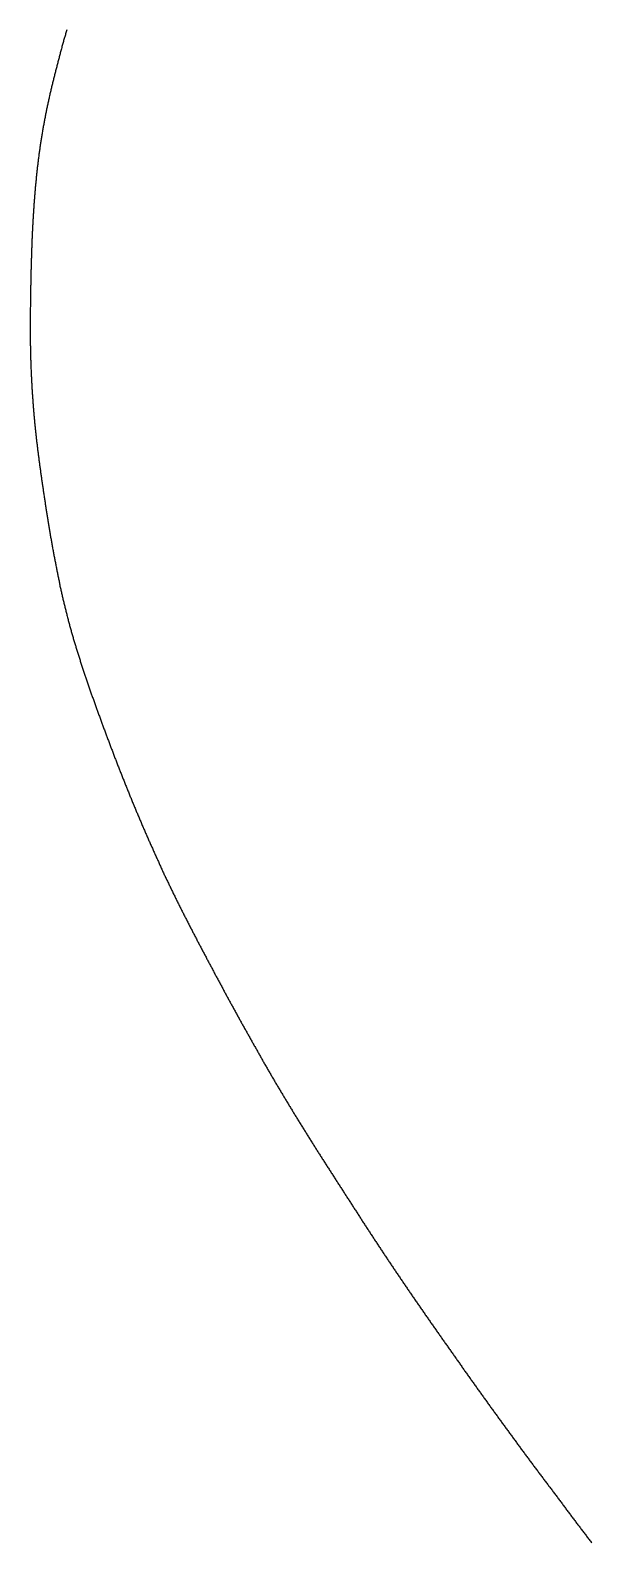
# Model space of a CAD drawing. Extents: x -7 to 305, y -225 to 131.
# Drawn here: x 161.22 to 164.59, y -92.74 to -83.66 of the extents above; entities that cross this region are included whole.
import ezdxf

# ---------------------------------------------------------------- set-up
doc = ezdxf.new("R2010")
doc.units = 0
doc.layers.get('0').update_dxf_attribs({"linetype": 'CONTINUOUS'})

msp = doc.modelspace()

# ---------------------------------------------------------------- linework, layer by layer
at = {"color": 7}
msp.add_polyline3d([(161.437, -83.6558, 0), (161.436, -83.6618, 0), (161.434, -83.6678, 0), (161.432, -83.6738, 0), (161.43, -83.6798, 0), (161.429, -83.6858, 0), (161.427, -83.6918, 0), (161.425, -83.6978, 0), (161.424, -83.7037, 0), (161.422, -83.7097, 0), (161.42, -83.7157, 0), (161.418, -83.7217, 0), (161.417, -83.7277, 0), (161.415, -83.7337, 0), (161.413, -83.7397, 0), (161.412, -83.7457, 0), (161.41, -83.7517, 0), (161.408, -83.7577, 0), (161.407, -83.7637, 0), (161.405, -83.7698, 0), (161.403, -83.7758, 0), (161.401, -83.7818, 0), (161.4, -83.7878, 0), (161.398, -83.7938, 0), (161.397, -83.7998, 0), (161.395, -83.8058, 0), (161.393, -83.8118, 0), (161.392, -83.8179, 0), (161.39, -83.8239, 0), (161.388, -83.8299, 0), (161.387, -83.8359, 0), (161.385, -83.8419, 0), (161.383, -83.848, 0), (161.382, -83.854, 0), (161.38, -83.86, 0), (161.379, -83.8661, 0), (161.377, -83.8721, 0), (161.376, -83.8781, 0), (161.374, -83.8842, 0), (161.372, -83.8902, 0), (161.371, -83.8962, 0), (161.369, -83.9023, 0), (161.368, -83.9083, 0), (161.366, -83.9143, 0), (161.365, -83.9204, 0), (161.363, -83.9264, 0), (161.362, -83.9325, 0), (161.36, -83.9385, 0), (161.359, -83.9446, 0), (161.357, -83.9506, 0), (161.356, -83.9567, 0), (161.354, -83.9628, 0), (161.353, -83.9688, 0), (161.351, -83.9749, 0), (161.35, -83.9809, 0), (161.348, -83.987, 0), (161.347, -83.9931, 0), (161.345, -83.9991, 0), (161.344, -84.0052, 0), (161.342, -84.0113, 0), (161.341, -84.0173, 0), (161.34, -84.0234, 0), (161.338, -84.0295, 0), (161.337, -84.0356, 0), (161.335, -84.0416, 0), (161.334, -84.0477, 0), (161.333, -84.0538, 0), (161.331, -84.0599, 0), (161.33, -84.066, 0), (161.329, -84.0721, 0), (161.327, -84.0782, 0), (161.326, -84.0843, 0), (161.325, -84.0904, 0), (161.323, -84.0964, 0), (161.322, -84.1025, 0), (161.321, -84.1086, 0), (161.319, -84.1147, 0), (161.318, -84.1209, 0), (161.317, -84.127, 0), (161.315, -84.1331, 0), (161.314, -84.1392, 0), (161.313, -84.1453, 0), (161.312, -84.1514, 0), (161.311, -84.1575, 0), (161.309, -84.1636, 0), (161.308, -84.1698, 0), (161.307, -84.1759, 0), (161.306, -84.182, 0), (161.305, -84.1881, 0), (161.303, -84.1943, 0), (161.302, -84.2004, 0), (161.301, -84.2065, 0), (161.3, -84.2126, 0), (161.299, -84.2188, 0), (161.298, -84.2249, 0), (161.297, -84.2311, 0), (161.295, -84.2372, 0), (161.294, -84.2433, 0), (161.293, -84.2495, 0), (161.292, -84.2556, 0), (161.291, -84.2618, 0), (161.29, -84.2679, 0), (161.289, -84.2741, 0), (161.288, -84.2802, 0), (161.287, -84.2864, 0), (161.286, -84.2925, 0), (161.285, -84.2987, 0), (161.284, -84.3048, 0), (161.283, -84.311, 0), (161.282, -84.3172, 0), (161.281, -84.3233, 0), (161.28, -84.3295, 0), (161.279, -84.3356, 0), (161.278, -84.3418, 0), (161.277, -84.348, 0), (161.276, -84.3542, 0), (161.275, -84.3603, 0), (161.275, -84.3665, 0), (161.274, -84.3727, 0), (161.273, -84.3788, 0), (161.272, -84.385, 0), (161.271, -84.3912, 0), (161.27, -84.3974, 0), (161.269, -84.4036, 0), (161.269, -84.4097, 0), (161.268, -84.4159, 0), (161.267, -84.4221, 0), (161.266, -84.4283, 0), (161.265, -84.4345, 0), (161.265, -84.4407, 0), (161.264, -84.4469, 0), (161.263, -84.4531, 0), (161.262, -84.4593, 0), (161.262, -84.4654, 0), (161.261, -84.4716, 0), (161.26, -84.4778, 0), (161.259, -84.484, 0), (161.259, -84.4902, 0), (161.258, -84.4964, 0), (161.257, -84.5026, 0), (161.257, -84.5088, 0), (161.256, -84.515, 0), (161.255, -84.5212, 0), (161.255, -84.5274, 0), (161.254, -84.5336, 0), (161.253, -84.5398, 0), (161.253, -84.546, 0), (161.252, -84.5522, 0), (161.252, -84.5585, 0), (161.251, -84.5647, 0), (161.25, -84.5709, 0), (161.25, -84.5771, 0), (161.249, -84.5833, 0), (161.249, -84.5895, 0), (161.248, -84.5957, 0), (161.247, -84.6019, 0), (161.247, -84.6081, 0), (161.246, -84.6143, 0), (161.246, -84.6206, 0), (161.245, -84.6268, 0), (161.245, -84.633, 0), (161.244, -84.6392, 0), (161.244, -84.6454, 0), (161.243, -84.6516, 0), (161.243, -84.6579, 0), (161.242, -84.6641, 0), (161.242, -84.6703, 0), (161.241, -84.6765, 0), (161.241, -84.6827, 0), (161.24, -84.6889, 0), (161.24, -84.6952, 0), (161.239, -84.7014, 0), (161.239, -84.7076, 0), (161.238, -84.7138, 0), (161.238, -84.72, 0), (161.238, -84.7263, 0), (161.237, -84.7325, 0), (161.237, -84.7387, 0), (161.236, -84.7449, 0), (161.236, -84.7512, 0), (161.236, -84.7574, 0), (161.235, -84.7636, 0), (161.235, -84.7698, 0), (161.234, -84.7761, 0), (161.234, -84.7823, 0), (161.234, -84.7885, 0), (161.233, -84.7947, 0), (161.233, -84.801, 0), (161.233, -84.8072, 0), (161.232, -84.8134, 0), (161.232, -84.8196, 0), (161.232, -84.8259, 0), (161.231, -84.8321, 0), (161.231, -84.8383, 0), (161.231, -84.8446, 0), (161.23, -84.8508, 0), (161.23, -84.857, 0), (161.23, -84.8632, 0), (161.229, -84.8695, 0), (161.229, -84.8757, 0), (161.229, -84.8819, 0), (161.229, -84.8882, 0), (161.228, -84.8944, 0), (161.228, -84.9006, 0), (161.228, -84.9069, 0), (161.227, -84.9131, 0), (161.227, -84.9193, 0), (161.227, -84.9256, 0), (161.227, -84.9318, 0), (161.226, -84.938, 0), (161.226, -84.9443, 0), (161.226, -84.9505, 0), (161.226, -84.9567, 0), (161.226, -84.9629, 0), (161.225, -84.9692, 0), (161.225, -84.9754, 0), (161.225, -84.9816, 0), (161.225, -84.9879, 0), (161.224, -84.9941, 0), (161.224, -85.0003, 0), (161.224, -85.0066, 0), (161.224, -85.0128, 0), (161.224, -85.019, 0), (161.224, -85.0253, 0), (161.223, -85.0315, 0), (161.223, -85.0378, 0), (161.223, -85.044, 0), (161.223, -85.0502, 0), (161.223, -85.0565, 0), (161.222, -85.0627, 0), (161.222, -85.0689, 0), (161.222, -85.0752, 0), (161.222, -85.0814, 0), (161.222, -85.0876, 0), (161.222, -85.0939, 0), (161.221, -85.1001, 0), (161.221, -85.1063, 0), (161.221, -85.1126, 0), (161.221, -85.1188, 0), (161.221, -85.125, 0), (161.221, -85.1313, 0), (161.221, -85.1375, 0), (161.22, -85.1437, 0), (161.22, -85.15, 0), (161.22, -85.1562, 0), (161.22, -85.1624, 0), (161.22, -85.1687, 0), (161.22, -85.1749, 0), (161.22, -85.1812, 0), (161.22, -85.1874, 0), (161.219, -85.1936, 0), (161.219, -85.1999, 0), (161.219, -85.2061, 0), (161.219, -85.2123, 0), (161.219, -85.2186, 0), (161.219, -85.2248, 0), (161.219, -85.231, 0), (161.219, -85.2373, 0), (161.219, -85.2435, 0), (161.218, -85.2497, 0), (161.218, -85.256, 0), (161.218, -85.2622, 0), (161.218, -85.2685, 0), (161.218, -85.2747, 0), (161.218, -85.2809, 0), (161.218, -85.2872, 0), (161.218, -85.2934, 0), (161.218, -85.2996, 0), (161.218, -85.3059, 0), (161.218, -85.3121, 0), (161.218, -85.3183, 0), (161.217, -85.3246, 0), (161.217, -85.3308, 0), (161.217, -85.337, 0), (161.217, -85.3433, 0), (161.217, -85.3495, 0), (161.217, -85.3558, 0), (161.217, -85.362, 0), (161.217, -85.3682, 0), (161.217, -85.3745, 0), (161.217, -85.3807, 0), (161.217, -85.3869, 0), (161.217, -85.3932, 0), (161.217, -85.3994, 0), (161.217, -85.4057, 0), (161.217, -85.4119, 0), (161.217, -85.4181, 0), (161.217, -85.4244, 0), (161.217, -85.4306, 0), (161.217, -85.4368, 0), (161.217, -85.4431, 0), (161.217, -85.4493, 0), (161.217, -85.4555, 0), (161.217, -85.4618, 0), (161.217, -85.468, 0), (161.217, -85.4743, 0), (161.217, -85.4805, 0), (161.217, -85.4867, 0), (161.217, -85.493, 0), (161.217, -85.4992, 0), (161.217, -85.5054, 0), (161.217, -85.5117, 0), (161.217, -85.5179, 0), (161.217, -85.5241, 0), (161.217, -85.5304, 0), (161.217, -85.5366, 0), (161.217, -85.5429, 0), (161.217, -85.5491, 0), (161.218, -85.5553, 0), (161.218, -85.5616, 0), (161.218, -85.5678, 0), (161.218, -85.574, 0), (161.218, -85.5803, 0), (161.218, -85.5865, 0), (161.218, -85.5927, 0), (161.218, -85.599, 0), (161.219, -85.6052, 0), (161.219, -85.6114, 0), (161.219, -85.6177, 0), (161.219, -85.6239, 0), (161.219, -85.6302, 0), (161.219, -85.6364, 0), (161.22, -85.6426, 0), (161.22, -85.6489, 0), (161.22, -85.6551, 0), (161.22, -85.6613, 0), (161.22, -85.6676, 0), (161.221, -85.6738, 0), (161.221, -85.68, 0), (161.221, -85.6862, 0), (161.221, -85.6925, 0), (161.222, -85.6987, 0), (161.222, -85.7049, 0), (161.222, -85.7112, 0), (161.222, -85.7174, 0), (161.223, -85.7236, 0), (161.223, -85.7299, 0), (161.223, -85.7361, 0), (161.224, -85.7423, 0), (161.224, -85.7486, 0), (161.224, -85.7548, 0), (161.225, -85.761, 0), (161.225, -85.7672, 0), (161.225, -85.7735, 0), (161.226, -85.7797, 0), (161.226, -85.7859, 0), (161.226, -85.7922, 0), (161.227, -85.7984, 0), (161.227, -85.8046, 0), (161.227, -85.8108, 0), (161.228, -85.8171, 0), (161.228, -85.8233, 0), (161.229, -85.8295, 0), (161.229, -85.8357, 0), (161.229, -85.842, 0), (161.23, -85.8482, 0), (161.23, -85.8544, 0), (161.231, -85.8606, 0), (161.231, -85.8668, 0), (161.232, -85.8731, 0), (161.232, -85.8793, 0), (161.232, -85.8855, 0), (161.233, -85.8917, 0), (161.233, -85.8979, 0), (161.234, -85.9042, 0), (161.234, -85.9104, 0), (161.235, -85.9166, 0), (161.235, -85.9228, 0), (161.236, -85.929, 0), (161.236, -85.9353, 0), (161.237, -85.9415, 0), (161.237, -85.9477, 0), (161.238, -85.9539, 0), (161.238, -85.9601, 0), (161.239, -85.9663, 0), (161.239, -85.9725, 0), (161.24, -85.9787, 0), (161.241, -85.985, 0), (161.241, -85.9912, 0), (161.242, -85.9974, 0), (161.242, -86.0036, 0), (161.243, -86.0098, 0), (161.243, -86.016, 0), (161.244, -86.0222, 0), (161.245, -86.0284, 0), (161.245, -86.0346, 0), (161.246, -86.0408, 0), (161.247, -86.047, 0), (161.247, -86.0532, 0), (161.248, -86.0594, 0), (161.249, -86.0657, 0), (161.249, -86.0719, 0), (161.25, -86.0781, 0), (161.25, -86.0843, 0), (161.251, -86.0905, 0), (161.252, -86.0967, 0), (161.253, -86.1029, 0), (161.253, -86.1091, 0), (161.254, -86.1153, 0), (161.255, -86.1214, 0), (161.255, -86.1276, 0), (161.256, -86.1338, 0), (161.257, -86.14, 0), (161.258, -86.1462, 0), (161.258, -86.1524, 0), (161.259, -86.1586, 0), (161.26, -86.1648, 0), (161.261, -86.171, 0), (161.261, -86.1772, 0), (161.262, -86.1834, 0), (161.263, -86.1896, 0), (161.264, -86.1958, 0), (161.264, -86.2019, 0), (161.265, -86.2081, 0), (161.266, -86.2143, 0), (161.267, -86.2205, 0), (161.268, -86.2267, 0), (161.268, -86.2329, 0), (161.269, -86.239, 0), (161.27, -86.2452, 0), (161.271, -86.2514, 0), (161.272, -86.2576, 0), (161.273, -86.2638, 0), (161.273, -86.27, 0), (161.274, -86.2761, 0), (161.275, -86.2823, 0), (161.276, -86.2885, 0), (161.277, -86.2947, 0), (161.278, -86.3008, 0), (161.278, -86.307, 0), (161.279, -86.3132, 0), (161.28, -86.3194, 0), (161.281, -86.3256, 0), (161.282, -86.3317, 0), (161.283, -86.3379, 0), (161.284, -86.3441, 0), (161.285, -86.3502, 0), (161.285, -86.3564, 0), (161.286, -86.3626, 0), (161.287, -86.3688, 0), (161.288, -86.3749, 0), (161.289, -86.3811, 0), (161.29, -86.3873, 0), (161.291, -86.3935, 0), (161.292, -86.3996, 0), (161.293, -86.4058, 0), (161.294, -86.412, 0), (161.294, -86.4181, 0), (161.295, -86.4243, 0), (161.296, -86.4305, 0), (161.297, -86.4366, 0), (161.298, -86.4428, 0), (161.299, -86.449, 0), (161.3, -86.4552, 0), (161.301, -86.4613, 0), (161.302, -86.4675, 0), (161.303, -86.4737, 0), (161.304, -86.4798, 0), (161.305, -86.486, 0), (161.306, -86.4922, 0), (161.306, -86.4983, 0), (161.307, -86.5045, 0), (161.308, -86.5106, 0), (161.309, -86.5168, 0), (161.31, -86.523, 0), (161.311, -86.5291, 0), (161.312, -86.5353, 0), (161.313, -86.5415, 0), (161.314, -86.5476, 0), (161.315, -86.5538, 0), (161.316, -86.5599, 0), (161.317, -86.5661, 0), (161.318, -86.5723, 0), (161.319, -86.5784, 0), (161.32, -86.5846, 0), (161.321, -86.5907, 0), (161.322, -86.5969, 0), (161.323, -86.6031, 0), (161.324, -86.6092, 0), (161.325, -86.6154, 0), (161.326, -86.6215, 0), (161.327, -86.6277, 0), (161.328, -86.6338, 0), (161.329, -86.64, 0), (161.33, -86.6461, 0), (161.331, -86.6523, 0), (161.332, -86.6584, 0), (161.333, -86.6646, 0), (161.334, -86.6707, 0), (161.335, -86.6769, 0), (161.336, -86.683, 0), (161.337, -86.6892, 0), (161.338, -86.6953, 0), (161.339, -86.7015, 0), (161.34, -86.7076, 0), (161.342, -86.7138, 0), (161.343, -86.7199, 0), (161.344, -86.726, 0), (161.345, -86.7322, 0), (161.346, -86.7383, 0), (161.347, -86.7445, 0), (161.348, -86.7506, 0), (161.349, -86.7568, 0), (161.35, -86.7629, 0), (161.351, -86.769, 0), (161.352, -86.7752, 0), (161.354, -86.7813, 0), (161.355, -86.7874, 0), (161.356, -86.7936, 0), (161.357, -86.7997, 0), (161.358, -86.8058, 0), (161.359, -86.812, 0), (161.36, -86.8181, 0), (161.362, -86.8242, 0), (161.363, -86.8303, 0), (161.364, -86.8365, 0), (161.365, -86.8426, 0), (161.366, -86.8487, 0), (161.368, -86.8548, 0), (161.369, -86.861, 0), (161.37, -86.8671, 0), (161.371, -86.8732, 0), (161.372, -86.8793, 0), (161.374, -86.8854, 0), (161.375, -86.8916, 0), (161.376, -86.8977, 0), (161.377, -86.9038, 0), (161.378, -86.9099, 0), (161.38, -86.916, 0), (161.381, -86.9221, 0), (161.382, -86.9282, 0), (161.383, -86.9343, 0), (161.385, -86.9404, 0), (161.386, -86.9465, 0), (161.387, -86.9526, 0), (161.389, -86.9587, 0), (161.39, -86.9648, 0), (161.391, -86.9709, 0), (161.393, -86.977, 0), (161.394, -86.9831, 0), (161.395, -86.9892, 0), (161.396, -86.9953, 0), (161.398, -87.0014, 0), (161.399, -87.0075, 0), (161.401, -87.0136, 0), (161.402, -87.0197, 0), (161.403, -87.0258, 0), (161.405, -87.0319, 0), (161.406, -87.0379, 0), (161.407, -87.044, 0), (161.409, -87.0501, 0), (161.41, -87.0562, 0), (161.412, -87.0622, 0), (161.413, -87.0683, 0), (161.414, -87.0744, 0), (161.416, -87.0805, 0), (161.417, -87.0865, 0), (161.419, -87.0926, 0), (161.42, -87.0987, 0), (161.422, -87.1047, 0), (161.423, -87.1108, 0), (161.425, -87.1168, 0), (161.426, -87.1229, 0), (161.428, -87.129, 0), (161.429, -87.135, 0), (161.431, -87.1411, 0), (161.432, -87.1471, 0), (161.434, -87.1532, 0), (161.435, -87.1592, 0), (161.437, -87.1652, 0), (161.438, -87.1713, 0), (161.44, -87.1773, 0), (161.441, -87.1834, 0), (161.443, -87.1894, 0), (161.445, -87.1954, 0), (161.446, -87.2015, 0), (161.448, -87.2075, 0), (161.449, -87.2135, 0), (161.451, -87.2195, 0), (161.453, -87.2256, 0), (161.454, -87.2316, 0), (161.456, -87.2376, 0), (161.458, -87.2436, 0), (161.459, -87.2496, 0), (161.461, -87.2556, 0), (161.463, -87.2616, 0), (161.464, -87.2676, 0), (161.466, -87.2736, 0), (161.468, -87.2796, 0), (161.469, -87.2856, 0), (161.471, -87.2916, 0), (161.473, -87.2976, 0), (161.475, -87.3036, 0), (161.476, -87.3096, 0), (161.478, -87.3156, 0), (161.48, -87.3216, 0), (161.482, -87.3275, 0), (161.483, -87.3335, 0), (161.485, -87.3395, 0), (161.487, -87.3455, 0), (161.489, -87.3515, 0), (161.491, -87.3574, 0), (161.492, -87.3634, 0), (161.494, -87.3694, 0), (161.496, -87.3753, 0), (161.498, -87.3813, 0), (161.5, -87.3872, 0), (161.502, -87.3932, 0), (161.503, -87.3992, 0), (161.505, -87.4051, 0), (161.507, -87.4111, 0), (161.509, -87.417, 0), (161.511, -87.423, 0), (161.513, -87.4289, 0), (161.515, -87.4349, 0), (161.517, -87.4408, 0), (161.518, -87.4467, 0), (161.52, -87.4527, 0), (161.522, -87.4586, 0), (161.524, -87.4645, 0), (161.526, -87.4705, 0), (161.528, -87.4764, 0), (161.53, -87.4823, 0), (161.532, -87.4883, 0), (161.534, -87.4942, 0), (161.536, -87.5001, 0), (161.538, -87.506, 0), (161.54, -87.5119, 0), (161.542, -87.5179, 0), (161.544, -87.5238, 0), (161.546, -87.5297, 0), (161.548, -87.5356, 0), (161.55, -87.5415, 0), (161.552, -87.5474, 0), (161.554, -87.5533, 0), (161.556, -87.5592, 0), (161.558, -87.5651, 0), (161.56, -87.571, 0), (161.562, -87.5769, 0), (161.564, -87.5828, 0), (161.566, -87.5887, 0), (161.568, -87.5946, 0), (161.57, -87.6005, 0), (161.572, -87.6064, 0), (161.574, -87.6123, 0), (161.576, -87.6182, 0), (161.578, -87.6241, 0), (161.58, -87.63, 0), (161.582, -87.6359, 0), (161.584, -87.6417, 0), (161.586, -87.6476, 0), (161.588, -87.6535, 0), (161.59, -87.6594, 0), (161.592, -87.6653, 0), (161.595, -87.6712, 0), (161.597, -87.677, 0), (161.599, -87.6829, 0), (161.601, -87.6888, 0), (161.603, -87.6947, 0), (161.605, -87.7005, 0), (161.607, -87.7064, 0), (161.609, -87.7123, 0), (161.611, -87.7181, 0), (161.613, -87.724, 0), (161.616, -87.7299, 0), (161.618, -87.7358, 0), (161.62, -87.7416, 0), (161.622, -87.7475, 0), (161.624, -87.7534, 0), (161.626, -87.7592, 0), (161.628, -87.7651, 0), (161.63, -87.7709, 0), (161.633, -87.7768, 0), (161.635, -87.7827, 0), (161.637, -87.7885, 0), (161.639, -87.7944, 0), (161.641, -87.8002, 0), (161.643, -87.8061, 0), (161.645, -87.8119, 0), (161.648, -87.8178, 0), (161.65, -87.8237, 0), (161.652, -87.8295, 0), (161.654, -87.8354, 0), (161.656, -87.8412, 0), (161.658, -87.8471, 0), (161.66, -87.8529, 0), (161.663, -87.8588, 0), (161.665, -87.8646, 0), (161.667, -87.8705, 0), (161.669, -87.8763, 0), (161.671, -87.8822, 0), (161.673, -87.888, 0), (161.676, -87.8938, 0), (161.678, -87.8997, 0), (161.68, -87.9055, 0), (161.682, -87.9114, 0), (161.684, -87.9172, 0), (161.687, -87.9231, 0), (161.689, -87.9289, 0), (161.691, -87.9347, 0), (161.693, -87.9406, 0), (161.695, -87.9464, 0), (161.698, -87.9522, 0), (161.7, -87.9581, 0), (161.702, -87.9639, 0), (161.704, -87.9697, 0), (161.706, -87.9756, 0), (161.709, -87.9814, 0), (161.711, -87.9872, 0), (161.713, -87.9931, 0), (161.715, -87.9989, 0), (161.717, -88.0047, 0), (161.72, -88.0105, 0), (161.722, -88.0164, 0), (161.724, -88.0222, 0), (161.726, -88.028, 0), (161.729, -88.0338, 0), (161.731, -88.0396, 0), (161.733, -88.0455, 0), (161.735, -88.0513, 0), (161.738, -88.0571, 0), (161.74, -88.0629, 0), (161.742, -88.0687, 0), (161.744, -88.0745, 0), (161.747, -88.0803, 0), (161.749, -88.0862, 0), (161.751, -88.092, 0), (161.753, -88.0978, 0), (161.756, -88.1036, 0), (161.758, -88.1094, 0), (161.76, -88.1152, 0), (161.763, -88.121, 0), (161.765, -88.1268, 0), (161.767, -88.1326, 0), (161.769, -88.1384, 0), (161.772, -88.1442, 0), (161.774, -88.15, 0), (161.776, -88.1558, 0), (161.779, -88.1616, 0), (161.781, -88.1674, 0), (161.783, -88.1732, 0), (161.786, -88.179, 0), (161.788, -88.1848, 0), (161.79, -88.1906, 0), (161.793, -88.1963, 0), (161.795, -88.2021, 0), (161.797, -88.2079, 0), (161.8, -88.2137, 0), (161.802, -88.2195, 0), (161.804, -88.2253, 0), (161.807, -88.2311, 0), (161.809, -88.2368, 0), (161.811, -88.2426, 0), (161.814, -88.2484, 0), (161.816, -88.2542, 0), (161.818, -88.2599, 0), (161.821, -88.2657, 0), (161.823, -88.2715, 0), (161.825, -88.2773, 0), (161.828, -88.283, 0), (161.83, -88.2888, 0), (161.832, -88.2946, 0), (161.835, -88.3003, 0), (161.837, -88.3061, 0), (161.84, -88.3118, 0), (161.842, -88.3176, 0), (161.844, -88.3234, 0), (161.847, -88.3291, 0), (161.849, -88.3349, 0), (161.852, -88.3406, 0), (161.854, -88.3464, 0), (161.856, -88.3521, 0), (161.859, -88.3579, 0), (161.861, -88.3637, 0), (161.864, -88.3694, 0), (161.866, -88.3751, 0), (161.869, -88.3809, 0), (161.871, -88.3866, 0), (161.873, -88.3924, 0), (161.876, -88.3981, 0), (161.878, -88.4039, 0), (161.881, -88.4096, 0), (161.883, -88.4153, 0), (161.886, -88.4211, 0), (161.888, -88.4268, 0), (161.89, -88.4325, 0), (161.893, -88.4383, 0), (161.895, -88.444, 0), (161.898, -88.4497, 0), (161.9, -88.4554, 0), (161.903, -88.4612, 0), (161.905, -88.4669, 0), (161.908, -88.4726, 0), (161.91, -88.4783, 0), (161.913, -88.4841, 0), (161.915, -88.4898, 0), (161.918, -88.4955, 0), (161.92, -88.5012, 0), (161.923, -88.5069, 0), (161.925, -88.5126, 0), (161.928, -88.5183, 0), (161.93, -88.524, 0), (161.933, -88.5297, 0), (161.935, -88.5354, 0), (161.938, -88.5411, 0), (161.94, -88.5468, 0), (161.943, -88.5525, 0), (161.945, -88.5582, 0), (161.948, -88.5639, 0), (161.951, -88.5696, 0), (161.953, -88.5753, 0), (161.956, -88.581, 0), (161.958, -88.5867, 0), (161.961, -88.5924, 0), (161.963, -88.5981, 0), (161.966, -88.6038, 0), (161.968, -88.6094, 0), (161.971, -88.6151, 0), (161.974, -88.6208, 0), (161.976, -88.6265, 0), (161.979, -88.6322, 0), (161.981, -88.6378, 0), (161.984, -88.6435, 0), (161.987, -88.6492, 0), (161.989, -88.6548, 0), (161.992, -88.6605, 0), (161.994, -88.6662, 0), (161.997, -88.6718, 0), (162, -88.6775, 0), (162.002, -88.6831, 0), (162.005, -88.6888, 0), (162.008, -88.6944, 0), (162.01, -88.7001, 0), (162.013, -88.7057, 0), (162.015, -88.7114, 0), (162.018, -88.717, 0), (162.021, -88.7227, 0), (162.023, -88.7283, 0), (162.026, -88.734, 0), (162.029, -88.7396, 0), (162.031, -88.7452, 0), (162.034, -88.7509, 0), (162.037, -88.7565, 0), (162.039, -88.7621, 0), (162.042, -88.7678, 0), (162.045, -88.7734, 0), (162.048, -88.779, 0), (162.05, -88.7846, 0), (162.053, -88.7903, 0), (162.056, -88.7959, 0), (162.058, -88.8015, 0), (162.061, -88.8071, 0), (162.064, -88.8127, 0), (162.067, -88.8183, 0), (162.069, -88.8239, 0), (162.072, -88.8296, 0), (162.075, -88.8352, 0), (162.077, -88.8408, 0), (162.08, -88.8464, 0), (162.083, -88.852, 0), (162.086, -88.8576, 0), (162.088, -88.8632, 0), (162.091, -88.8687, 0), (162.094, -88.8743, 0), (162.097, -88.8799, 0), (162.099, -88.8855, 0), (162.102, -88.8911, 0), (162.105, -88.8967, 0), (162.108, -88.9023, 0), (162.111, -88.9079, 0), (162.113, -88.9134, 0), (162.116, -88.919, 0), (162.119, -88.9246, 0), (162.122, -88.9302, 0), (162.125, -88.9357, 0), (162.127, -88.9413, 0), (162.13, -88.9469, 0), (162.133, -88.9525, 0), (162.136, -88.958, 0), (162.139, -88.9636, 0), (162.141, -88.9692, 0), (162.144, -88.9747, 0), (162.147, -88.9803, 0), (162.15, -88.9858, 0), (162.153, -88.9914, 0), (162.156, -88.997, 0), (162.158, -89.0025, 0), (162.161, -89.0081, 0), (162.164, -89.0136, 0), (162.167, -89.0192, 0), (162.17, -89.0247, 0), (162.173, -89.0303, 0), (162.175, -89.0358, 0), (162.178, -89.0414, 0), (162.181, -89.0469, 0), (162.184, -89.0524, 0), (162.187, -89.058, 0), (162.19, -89.0635, 0), (162.193, -89.0691, 0), (162.195, -89.0746, 0), (162.198, -89.0801, 0), (162.201, -89.0857, 0), (162.204, -89.0912, 0), (162.207, -89.0968, 0), (162.21, -89.1023, 0), (162.213, -89.1078, 0), (162.216, -89.1133, 0), (162.218, -89.1189, 0), (162.221, -89.1244, 0), (162.224, -89.1299, 0), (162.227, -89.1355, 0), (162.23, -89.141, 0), (162.233, -89.1465, 0), (162.236, -89.152, 0), (162.239, -89.1576, 0), (162.242, -89.1631, 0), (162.245, -89.1686, 0), (162.247, -89.1741, 0), (162.25, -89.1796, 0), (162.253, -89.1852, 0), (162.256, -89.1907, 0), (162.259, -89.1962, 0), (162.262, -89.2017, 0), (162.265, -89.2072, 0), (162.268, -89.2127, 0), (162.271, -89.2182, 0), (162.274, -89.2238, 0), (162.277, -89.2293, 0), (162.279, -89.2348, 0), (162.282, -89.2403, 0), (162.285, -89.2458, 0), (162.288, -89.2513, 0), (162.291, -89.2568, 0), (162.294, -89.2623, 0), (162.297, -89.2678, 0), (162.3, -89.2733, 0), (162.303, -89.2788, 0), (162.306, -89.2843, 0), (162.309, -89.2898, 0), (162.312, -89.2954, 0), (162.315, -89.3009, 0), (162.318, -89.3064, 0), (162.32, -89.3119, 0), (162.323, -89.3174, 0), (162.326, -89.3229, 0), (162.329, -89.3284, 0), (162.332, -89.3339, 0), (162.335, -89.3394, 0), (162.338, -89.3449, 0), (162.341, -89.3503, 0), (162.344, -89.3558, 0), (162.347, -89.3613, 0), (162.35, -89.3668, 0), (162.353, -89.3723, 0), (162.356, -89.3778, 0), (162.359, -89.3833, 0), (162.362, -89.3888, 0), (162.365, -89.3943, 0), (162.368, -89.3998, 0), (162.371, -89.4053, 0), (162.374, -89.4108, 0), (162.377, -89.4163, 0), (162.379, -89.4217, 0), (162.382, -89.4272, 0), (162.385, -89.4327, 0), (162.388, -89.4382, 0), (162.391, -89.4437, 0), (162.394, -89.4492, 0), (162.397, -89.4546, 0), (162.4, -89.4601, 0), (162.403, -89.4656, 0), (162.406, -89.4711, 0), (162.409, -89.4766, 0), (162.412, -89.482, 0), (162.415, -89.4875, 0), (162.418, -89.493, 0), (162.421, -89.4985, 0), (162.424, -89.5039, 0), (162.427, -89.5094, 0), (162.43, -89.5149, 0), (162.433, -89.5204, 0), (162.436, -89.5258, 0), (162.439, -89.5313, 0), (162.442, -89.5368, 0), (162.445, -89.5422, 0), (162.448, -89.5477, 0), (162.451, -89.5532, 0), (162.454, -89.5586, 0), (162.457, -89.5641, 0), (162.46, -89.5696, 0), (162.463, -89.575, 0), (162.466, -89.5805, 0), (162.469, -89.5859, 0), (162.472, -89.5914, 0), (162.475, -89.5969, 0), (162.478, -89.6023, 0), (162.481, -89.6078, 0), (162.484, -89.6132, 0), (162.487, -89.6187, 0), (162.49, -89.6241, 0), (162.493, -89.6296, 0), (162.496, -89.635, 0), (162.499, -89.6405, 0), (162.502, -89.6459, 0), (162.505, -89.6514, 0), (162.508, -89.6568, 0), (162.512, -89.6623, 0), (162.515, -89.6677, 0), (162.518, -89.6732, 0), (162.521, -89.6786, 0), (162.524, -89.6841, 0), (162.527, -89.6895, 0), (162.53, -89.6949, 0), (162.533, -89.7004, 0), (162.536, -89.7058, 0), (162.539, -89.7113, 0), (162.542, -89.7167, 0), (162.545, -89.7221, 0), (162.548, -89.7276, 0), (162.551, -89.733, 0), (162.554, -89.7384, 0), (162.557, -89.7439, 0), (162.56, -89.7493, 0), (162.563, -89.7547, 0), (162.567, -89.7601, 0), (162.57, -89.7656, 0), (162.573, -89.771, 0), (162.576, -89.7764, 0), (162.579, -89.7818, 0), (162.582, -89.7872, 0), (162.585, -89.7927, 0), (162.588, -89.7981, 0), (162.591, -89.8035, 0), (162.594, -89.8089, 0), (162.597, -89.8143, 0), (162.601, -89.8197, 0), (162.604, -89.8252, 0), (162.607, -89.8306, 0), (162.61, -89.836, 0), (162.613, -89.8414, 0), (162.616, -89.8468, 0), (162.619, -89.8522, 0), (162.622, -89.8576, 0), (162.625, -89.863, 0), (162.628, -89.8684, 0), (162.632, -89.8738, 0), (162.635, -89.8792, 0), (162.638, -89.8846, 0), (162.641, -89.89, 0), (162.644, -89.8954, 0), (162.647, -89.9008, 0), (162.65, -89.9062, 0), (162.654, -89.9116, 0), (162.657, -89.917, 0), (162.66, -89.9224, 0), (162.663, -89.9277, 0), (162.666, -89.9331, 0), (162.669, -89.9385, 0), (162.672, -89.9439, 0), (162.676, -89.9493, 0), (162.679, -89.9547, 0), (162.682, -89.96, 0), (162.685, -89.9654, 0), (162.688, -89.9708, 0), (162.691, -89.9762, 0), (162.694, -89.9815, 0), (162.698, -89.9869, 0), (162.701, -89.9923, 0), (162.704, -89.9976, 0), (162.707, -90.003, 0), (162.71, -90.0084, 0), (162.714, -90.0137, 0), (162.717, -90.0191, 0), (162.72, -90.0245, 0), (162.723, -90.0298, 0), (162.726, -90.0352, 0), (162.729, -90.0405, 0), (162.733, -90.0459, 0), (162.736, -90.0512, 0), (162.739, -90.0566, 0), (162.742, -90.062, 0), (162.745, -90.0673, 0), (162.749, -90.0726, 0), (162.752, -90.078, 0), (162.755, -90.0833, 0), (162.758, -90.0887, 0), (162.762, -90.094, 0), (162.765, -90.0994, 0), (162.768, -90.1047, 0), (162.771, -90.11, 0), (162.774, -90.1154, 0), (162.778, -90.1207, 0), (162.781, -90.126, 0), (162.784, -90.1314, 0), (162.787, -90.1367, 0), (162.791, -90.142, 0), (162.794, -90.1474, 0), (162.797, -90.1527, 0), (162.8, -90.158, 0), (162.804, -90.1633, 0), (162.807, -90.1686, 0), (162.81, -90.174, 0), (162.813, -90.1793, 0), (162.817, -90.1846, 0), (162.82, -90.1899, 0), (162.823, -90.1952, 0), (162.826, -90.2005, 0), (162.83, -90.2058, 0), (162.833, -90.2111, 0), (162.836, -90.2165, 0), (162.84, -90.2218, 0), (162.843, -90.2271, 0), (162.846, -90.2324, 0), (162.849, -90.2377, 0), (162.853, -90.243, 0), (162.856, -90.2483, 0), (162.859, -90.2536, 0), (162.863, -90.2589, 0), (162.866, -90.2641, 0), (162.869, -90.2694, 0), (162.873, -90.2747, 0), (162.876, -90.28, 0), (162.879, -90.2853, 0), (162.882, -90.2906, 0), (162.886, -90.2959, 0), (162.889, -90.3012, 0), (162.892, -90.3065, 0), (162.896, -90.3117, 0), (162.899, -90.317, 0), (162.902, -90.3223, 0), (162.906, -90.3276, 0), (162.909, -90.3329, 0), (162.912, -90.3381, 0), (162.916, -90.3434, 0), (162.919, -90.3487, 0), (162.922, -90.354, 0), (162.926, -90.3592, 0), (162.929, -90.3645, 0), (162.932, -90.3698, 0), (162.936, -90.3751, 0), (162.939, -90.3803, 0), (162.942, -90.3856, 0), (162.946, -90.3909, 0), (162.949, -90.3961, 0), (162.952, -90.4014, 0), (162.956, -90.4067, 0), (162.959, -90.4119, 0), (162.962, -90.4172, 0), (162.966, -90.4225, 0), (162.969, -90.4277, 0), (162.972, -90.433, 0), (162.976, -90.4382, 0), (162.979, -90.4435, 0), (162.982, -90.4488, 0), (162.986, -90.454, 0), (162.989, -90.4593, 0), (162.992, -90.4645, 0), (162.996, -90.4698, 0), (162.999, -90.4751, 0), (163.002, -90.4803, 0), (163.006, -90.4856, 0), (163.009, -90.4908, 0), (163.013, -90.4961, 0), (163.016, -90.5013, 0), (163.019, -90.5066, 0), (163.023, -90.5118, 0), (163.026, -90.5171, 0), (163.029, -90.5223, 0), (163.033, -90.5276, 0), (163.036, -90.5328, 0), (163.039, -90.5381, 0), (163.043, -90.5433, 0), (163.046, -90.5486, 0), (163.05, -90.5538, 0), (163.053, -90.5591, 0), (163.056, -90.5643, 0), (163.06, -90.5696, 0), (163.063, -90.5748, 0), (163.066, -90.5801, 0), (163.07, -90.5853, 0), (163.073, -90.5906, 0), (163.077, -90.5958, 0), (163.08, -90.6011, 0), (163.083, -90.6063, 0), (163.087, -90.6116, 0), (163.09, -90.6168, 0), (163.093, -90.6221, 0), (163.097, -90.6273, 0), (163.1, -90.6325, 0), (163.104, -90.6378, 0), (163.107, -90.643, 0), (163.11, -90.6483, 0), (163.114, -90.6535, 0), (163.117, -90.6588, 0), (163.12, -90.664, 0), (163.124, -90.6692, 0), (163.127, -90.6745, 0), (163.131, -90.6797, 0), (163.134, -90.6849, 0), (163.137, -90.6902, 0), (163.141, -90.6954, 0), (163.144, -90.7007, 0), (163.147, -90.7059, 0), (163.151, -90.7111, 0), (163.154, -90.7164, 0), (163.158, -90.7216, 0), (163.161, -90.7268, 0), (163.164, -90.7321, 0), (163.168, -90.7373, 0), (163.171, -90.7425, 0), (163.175, -90.7478, 0), (163.178, -90.753, 0), (163.181, -90.7582, 0), (163.185, -90.7635, 0), (163.188, -90.7687, 0), (163.192, -90.7739, 0), (163.195, -90.7791, 0), (163.198, -90.7844, 0), (163.202, -90.7896, 0), (163.205, -90.7948, 0), (163.209, -90.8, 0), (163.212, -90.8053, 0), (163.215, -90.8105, 0), (163.219, -90.8157, 0), (163.222, -90.8209, 0), (163.226, -90.8262, 0), (163.229, -90.8314, 0), (163.233, -90.8366, 0), (163.236, -90.8418, 0), (163.239, -90.847, 0), (163.243, -90.8523, 0), (163.246, -90.8575, 0), (163.25, -90.8627, 0), (163.253, -90.8679, 0), (163.256, -90.8731, 0), (163.26, -90.8783, 0), (163.263, -90.8835, 0), (163.267, -90.8888, 0), (163.27, -90.894, 0), (163.274, -90.8992, 0), (163.277, -90.9044, 0), (163.28, -90.9096, 0), (163.284, -90.9148, 0), (163.287, -90.92, 0), (163.291, -90.9252, 0), (163.294, -90.9304, 0), (163.298, -90.9356, 0), (163.301, -90.9408, 0), (163.304, -90.946, 0), (163.308, -90.9512, 0), (163.311, -90.9564, 0), (163.315, -90.9616, 0), (163.318, -90.9669, 0), (163.322, -90.9721, 0), (163.325, -90.9772, 0), (163.329, -90.9824, 0), (163.332, -90.9876, 0), (163.335, -90.9928, 0), (163.339, -90.998, 0), (163.342, -91.0032, 0), (163.346, -91.0084, 0), (163.349, -91.0136, 0), (163.353, -91.0188, 0), (163.356, -91.024, 0), (163.36, -91.0292, 0), (163.363, -91.0344, 0), (163.367, -91.0396, 0), (163.37, -91.0448, 0), (163.373, -91.0499, 0), (163.377, -91.0551, 0), (163.38, -91.0603, 0), (163.384, -91.0655, 0), (163.387, -91.0707, 0), (163.391, -91.0759, 0), (163.394, -91.081, 0), (163.398, -91.0862, 0), (163.401, -91.0914, 0), (163.405, -91.0966, 0), (163.408, -91.1017, 0), (163.412, -91.1069, 0), (163.415, -91.1121, 0), (163.419, -91.1173, 0), (163.422, -91.1224, 0), (163.426, -91.1276, 0), (163.429, -91.1328, 0), (163.433, -91.138, 0), (163.436, -91.1431, 0), (163.44, -91.1483, 0), (163.443, -91.1535, 0), (163.447, -91.1586, 0), (163.45, -91.1638, 0), (163.454, -91.1689, 0), (163.457, -91.1741, 0), (163.461, -91.1793, 0), (163.464, -91.1844, 0), (163.468, -91.1896, 0), (163.471, -91.1947, 0), (163.475, -91.1999, 0), (163.478, -91.205, 0), (163.482, -91.2102, 0), (163.485, -91.2154, 0), (163.489, -91.2205, 0), (163.492, -91.2257, 0), (163.496, -91.2308, 0), (163.499, -91.2359, 0), (163.503, -91.2411, 0), (163.506, -91.2462, 0), (163.51, -91.2514, 0), (163.513, -91.2565, 0), (163.517, -91.2617, 0), (163.52, -91.2668, 0), (163.524, -91.2719, 0), (163.527, -91.2771, 0), (163.531, -91.2822, 0), (163.534, -91.2874, 0), (163.538, -91.2925, 0), (163.542, -91.2976, 0), (163.545, -91.3028, 0), (163.549, -91.3079, 0), (163.552, -91.313, 0), (163.556, -91.3182, 0), (163.559, -91.3233, 0), (163.563, -91.3284, 0), (163.566, -91.3335, 0), (163.57, -91.3387, 0), (163.574, -91.3438, 0), (163.577, -91.3489, 0), (163.581, -91.354, 0), (163.584, -91.3592, 0), (163.588, -91.3643, 0), (163.591, -91.3694, 0), (163.595, -91.3745, 0), (163.598, -91.3796, 0), (163.602, -91.3847, 0), (163.606, -91.3899, 0), (163.609, -91.395, 0), (163.613, -91.4001, 0), (163.616, -91.4052, 0), (163.62, -91.4103, 0), (163.623, -91.4154, 0), (163.627, -91.4205, 0), (163.631, -91.4257, 0), (163.634, -91.4308, 0), (163.638, -91.4359, 0), (163.641, -91.441, 0), (163.645, -91.4461, 0), (163.648, -91.4512, 0), (163.652, -91.4563, 0), (163.656, -91.4614, 0), (163.659, -91.4665, 0), (163.663, -91.4716, 0), (163.666, -91.4767, 0), (163.67, -91.4818, 0), (163.674, -91.4869, 0), (163.677, -91.492, 0), (163.681, -91.4971, 0), (163.684, -91.5022, 0), (163.688, -91.5073, 0), (163.691, -91.5124, 0), (163.695, -91.5175, 0), (163.699, -91.5226, 0), (163.702, -91.5277, 0), (163.706, -91.5328, 0), (163.709, -91.5379, 0), (163.713, -91.543, 0), (163.717, -91.5481, 0), (163.72, -91.5532, 0), (163.724, -91.5583, 0), (163.727, -91.5634, 0), (163.731, -91.5685, 0), (163.735, -91.5736, 0), (163.738, -91.5787, 0), (163.742, -91.5838, 0), (163.745, -91.5889, 0), (163.749, -91.594, 0), (163.753, -91.599, 0), (163.756, -91.6041, 0), (163.76, -91.6092, 0), (163.763, -91.6143, 0), (163.767, -91.6194, 0), (163.771, -91.6245, 0), (163.774, -91.6296, 0), (163.778, -91.6347, 0), (163.781, -91.6398, 0), (163.785, -91.6449, 0), (163.789, -91.6499, 0), (163.792, -91.655, 0), (163.796, -91.6601, 0), (163.799, -91.6652, 0), (163.803, -91.6703, 0), (163.807, -91.6754, 0), (163.81, -91.6805, 0), (163.814, -91.6856, 0), (163.818, -91.6906, 0), (163.821, -91.6957, 0), (163.825, -91.7008, 0), (163.828, -91.7059, 0), (163.832, -91.711, 0), (163.836, -91.7161, 0), (163.839, -91.7211, 0), (163.843, -91.7262, 0), (163.846, -91.7313, 0), (163.85, -91.7364, 0), (163.854, -91.7415, 0), (163.857, -91.7466, 0), (163.861, -91.7516, 0), (163.865, -91.7567, 0), (163.868, -91.7618, 0), (163.872, -91.7669, 0), (163.875, -91.7719, 0), (163.879, -91.777, 0), (163.883, -91.7821, 0), (163.886, -91.7872, 0), (163.89, -91.7922, 0), (163.893, -91.7973, 0), (163.897, -91.8024, 0), (163.901, -91.8075, 0), (163.904, -91.8125, 0), (163.908, -91.8176, 0), (163.912, -91.8227, 0), (163.915, -91.8278, 0), (163.919, -91.8328, 0), (163.923, -91.8379, 0), (163.926, -91.843, 0), (163.93, -91.848, 0), (163.933, -91.8531, 0), (163.937, -91.8582, 0), (163.941, -91.8632, 0), (163.944, -91.8683, 0), (163.948, -91.8734, 0), (163.952, -91.8784, 0), (163.955, -91.8835, 0), (163.959, -91.8886, 0), (163.963, -91.8936, 0), (163.966, -91.8987, 0), (163.97, -91.9038, 0), (163.973, -91.9088, 0), (163.977, -91.9139, 0), (163.981, -91.9189, 0), (163.984, -91.924, 0), (163.988, -91.9291, 0), (163.992, -91.9341, 0), (163.995, -91.9392, 0), (163.999, -91.9442, 0), (164.003, -91.9493, 0), (164.006, -91.9543, 0), (164.01, -91.9594, 0), (164.014, -91.9645, 0), (164.017, -91.9695, 0), (164.021, -91.9746, 0), (164.025, -91.9796, 0), (164.028, -91.9847, 0), (164.032, -91.9897, 0), (164.036, -91.9948, 0), (164.039, -91.9998, 0), (164.043, -92.0049, 0), (164.047, -92.0099, 0), (164.05, -92.0149, 0), (164.054, -92.02, 0), (164.058, -92.025, 0), (164.061, -92.0301, 0), (164.065, -92.0351, 0), (164.069, -92.0402, 0), (164.072, -92.0452, 0), (164.076, -92.0502, 0), (164.08, -92.0553, 0), (164.083, -92.0603, 0), (164.087, -92.0654, 0), (164.091, -92.0704, 0), (164.094, -92.0754, 0), (164.098, -92.0805, 0), (164.102, -92.0855, 0), (164.105, -92.0905, 0), (164.109, -92.0956, 0), (164.113, -92.1006, 0), (164.116, -92.1056, 0), (164.12, -92.1107, 0), (164.124, -92.1157, 0), (164.127, -92.1207, 0), (164.131, -92.1257, 0), (164.135, -92.1308, 0), (164.139, -92.1358, 0), (164.142, -92.1408, 0), (164.146, -92.1458, 0), (164.15, -92.1509, 0), (164.153, -92.1559, 0), (164.157, -92.1609, 0), (164.161, -92.1659, 0), (164.164, -92.1709, 0), (164.168, -92.1759, 0), (164.172, -92.181, 0), (164.176, -92.186, 0), (164.179, -92.191, 0), (164.183, -92.196, 0), (164.187, -92.201, 0), (164.19, -92.206, 0), (164.194, -92.211, 0), (164.198, -92.216, 0), (164.202, -92.2211, 0), (164.205, -92.2261, 0), (164.209, -92.2311, 0), (164.213, -92.2361, 0), (164.216, -92.2411, 0), (164.22, -92.2461, 0), (164.224, -92.2511, 0), (164.228, -92.2561, 0), (164.231, -92.2611, 0), (164.235, -92.2661, 0), (164.239, -92.2711, 0), (164.242, -92.2761, 0), (164.246, -92.2811, 0), (164.25, -92.2861, 0), (164.254, -92.2911, 0), (164.257, -92.2961, 0), (164.261, -92.3011, 0), (164.265, -92.3061, 0), (164.269, -92.3111, 0), (164.272, -92.316, 0), (164.276, -92.321, 0), (164.28, -92.326, 0), (164.284, -92.331, 0), (164.287, -92.336, 0), (164.291, -92.341, 0), (164.295, -92.346, 0), (164.299, -92.351, 0), (164.302, -92.356, 0), (164.306, -92.361, 0), (164.31, -92.3659, 0), (164.314, -92.3709, 0), (164.317, -92.3759, 0), (164.321, -92.3809, 0), (164.325, -92.3859, 0), (164.329, -92.3909, 0), (164.332, -92.3959, 0), (164.336, -92.4009, 0), (164.34, -92.4058, 0), (164.343, -92.4108, 0), (164.347, -92.4158, 0), (164.351, -92.4208, 0), (164.355, -92.4258, 0), (164.358, -92.4308, 0), (164.362, -92.4357, 0), (164.366, -92.4407, 0), (164.37, -92.4457, 0), (164.373, -92.4507, 0), (164.377, -92.4557, 0), (164.381, -92.4607, 0), (164.385, -92.4657, 0), (164.388, -92.4706, 0), (164.392, -92.4756, 0), (164.396, -92.4806, 0), (164.4, -92.4856, 0), (164.403, -92.4906, 0), (164.407, -92.4955, 0), (164.411, -92.5005, 0), (164.415, -92.5055, 0), (164.418, -92.5105, 0), (164.422, -92.5155, 0), (164.426, -92.5205, 0), (164.43, -92.5254, 0), (164.434, -92.5304, 0), (164.437, -92.5354, 0), (164.441, -92.5404, 0), (164.445, -92.5454, 0), (164.449, -92.5503, 0), (164.452, -92.5553, 0), (164.456, -92.5603, 0), (164.46, -92.5653, 0), (164.464, -92.5702, 0), (164.467, -92.5752, 0), (164.471, -92.5802, 0), (164.475, -92.5852, 0), (164.479, -92.5902, 0), (164.482, -92.5951, 0), (164.486, -92.6001, 0), (164.49, -92.6051, 0), (164.494, -92.6101, 0), (164.497, -92.615, 0), (164.501, -92.62, 0), (164.505, -92.625, 0), (164.509, -92.63, 0), (164.512, -92.6349, 0), (164.516, -92.6399, 0), (164.52, -92.6449, 0), (164.524, -92.6499, 0), (164.527, -92.6548, 0), (164.531, -92.6598, 0), (164.535, -92.6648, 0), (164.539, -92.6697, 0), (164.543, -92.6747, 0), (164.546, -92.6797, 0), (164.55, -92.6847, 0), (164.554, -92.6896, 0), (164.558, -92.6946, 0), (164.561, -92.6996, 0), (164.565, -92.7045, 0), (164.569, -92.7095, 0), (164.573, -92.7145, 0), (164.576, -92.7194, 0), (164.58, -92.7244, 0), (164.584, -92.7293, 0), (164.588, -92.7343, 0), (164.592, -92.7393, 0)], dxfattribs=at)

doc.saveas('drawing.dxf')
